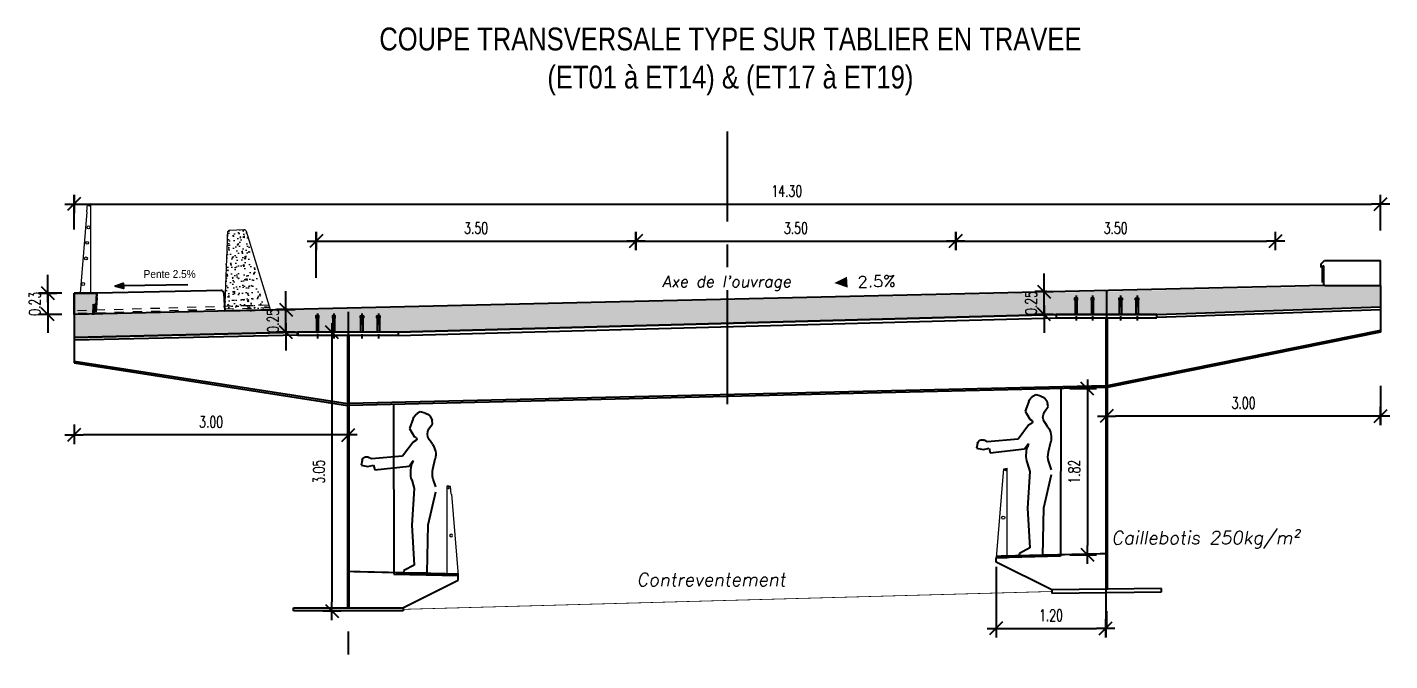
# Model space of a CAD drawing. Header units: metres. Extents: x -697843 to 22159, y -46191 to 9548.
# Drawn here: x -63554.02 to -63539.11, y -23150.27 to -23143.33 of the extents above; entities that cross this region are included whole.
import ezdxf
from ezdxf.enums import TextEntityAlignment as Align

# ---------------------------------------------------------------- set-up
doc = ezdxf.new("R2010")
doc.units = ezdxf.units.M
for name, pattern in [('CACHE', [9.525, 6.35, -3.175]), ('CENTER', [2, 1.25, -0.25, 0.25, -0.25]), ('DASHED2', [0.375, 0.25, -0.125])]:
    doc.linetypes.add(name, pattern=pattern)
doc.layers.get('Defpoints').update_dxf_attribs({"color": 9})
for name, color, linetype in [('AXE', 1, 'CENTER'), ('CIMBRA', 1, 'Continuous'), ('Coffrage', 3, 'Continuous'), ('OA_Coffrage2', 7, 'Continuous'), ('OA_Cotations', 7, 'Continuous'), ('POTEAU', 1, 'Continuous'), ('POUTRELLE', 5, 'Continuous'), ('S-TEXT', 6, 'Continuous'), ('sb-cote100', 1, 'Continuous'), ('Texte', 7, 'Continuous')]:
    doc.layers.add(name, color=color, linetype=linetype)
for name, color, linetype, lineweight in [('COT50', 8, 'Continuous', 15), ('S-EXE-ELECP', 3, 'Continuous', 30), ('S-EXE-HACH', 4, 'Continuous', 5), ('S-EXE-TEXT', 7, 'Continuous', 25), ('S-EXE-TEXTE', 7, 'Continuous', 9), ('S-EXE-TRAIT VU', 2, 'Continuous', 25), ('S-Trait vu', 2, 'Continuous', 18)]:
    doc.layers.add(name, color=color, linetype=linetype, lineweight=lineweight)
doc.layers.get('0').off()
doc.styles.add('Arial', font='arial.ttf')
doc.styles.add('COTE1-100', font='romans.shx', dxfattribs={"width": 0.7, "height": 0.25})
doc.styles.add('D35-50', font='arial.ttf', dxfattribs={"width": 0.8, "height": 0.175})
doc.styles.add('text-s-1-50', font='romans.shx', dxfattribs={"width": 0.7, "height": 0.125})
doc.dimstyles.new('COT-OBLIQUES-1_100', dxfattribs={"dimtxt": 0.25, "dimasz": 0.1, "dimexe": 0.1, "dimexo": 0.1, "dimgap": 0.125, "dimtad": 1, "dimzin": 0, "dimdsep": 46, "dimtxsty": 'COTE1-100', "dimblk1": 'MARQUE', "dimblk2": 'MARQUE', "dimsah": 1, "dimcen": 5, "dimdle": 2, "dimclrd": 9, "dimclre": 9, "dimaunit": 2, "dimadec": 0, "dimazin": 0, "dimtfac": 1, "dimtix": 1, "dimtmove": 0, "dimatfit": 3, "dimldrblk": 'MARQUE', "dimfxl": 1, "dimtolj": 1, "dimtzin": 0, "dimarcsym": 0})

# ---------------------------------------------------------------- blocks, each defined once
blk = doc.blocks.new('MARQUE')
for p, q in [((1, 0), (-1, 0)), ((-0.71, -0.71), (0.71, 0.71)), ((0, -1), (0, 1))]:
    blk.add_line(p, q)
blk = doc.blocks.new('*D121')
at = {"layer": 'Defpoints', "color": 0, "transparency": 16777216}
for p in [(-63539.205, -23145.266), (-63553.505, -23145.645), (-63539.205, -23145.656)]:
    blk.add_point(p, dxfattribs=at)
at = {"layer": 'OA_Cotations', "color": 9, "lineweight": -2, "transparency": 16777216}
for p, q in [((-63553.505, -23145.545), (-63553.505, -23145.166)), ((-63553.405, -23145.266), (-63539.305, -23145.266)), ((-63539.205, -23145.556), (-63539.205, -23145.166))]:
    blk.add_line(p, q, dxfattribs=at)
at = {"layer": 'OA_Cotations', "color": 9, "lineweight": -2, "transparency": 16777216, "xscale": 0.1, "yscale": 0.1, "zscale": 0.1, "rotation": 180}
blk.add_blockref('MARQUE', (-63553.505, -23145.266), dxfattribs=at)
at = {"layer": 'OA_Cotations', "color": 9, "lineweight": -2, "transparency": 16777216, "xscale": 0.1, "yscale": 0.1, "zscale": 0.1}
blk.add_blockref('MARQUE', (-63539.205, -23145.266), dxfattribs=at)
at = {"layer": 'OA_Cotations', "color": 9, "transparency": 16777216, "insert": (-63545.705, -23145.124), "char_height": 0.125, "attachment_point": 5, "style": 'text-s-1-50'}
blk.add_mtext('\\A1;14.30', dxfattribs=at)
blk = doc.blocks.new('*D143')
at = {"layer": 'Defpoints', "color": 0, "transparency": 16777216}
for p in [(-63542.889, -23146.225), (-63542.761, -23146.225), (-63542.755, -23146.475)]:
    blk.add_point(p, dxfattribs=at)
at = {"layer": 'OA_Cotations', "color": 9, "lineweight": -2, "transparency": 16777216}
for p, q in [((-63542.889, -23146.125), (-63542.889, -23146.025)), ((-63542.861, -23146.225), (-63542.989, -23146.225)), ((-63542.889, -23146.475), (-63542.889, -23146.225)), ((-63542.855, -23146.475), (-63542.989, -23146.475)), ((-63542.889, -23146.575), (-63542.889, -23146.675))]:
    blk.add_line(p, q, dxfattribs=at)
at = {"layer": 'OA_Cotations', "color": 9, "lineweight": -2, "transparency": 16777216, "xscale": 0.1, "yscale": 0.1, "zscale": 0.1}
for p, rotation in [((-63542.889, -23146.225), 270), ((-63542.889, -23146.475), 90)]:
    blk.add_blockref('MARQUE', p, dxfattribs=dict(at, rotation=rotation))
at = {"layer": 'OA_Cotations', "color": 9, "transparency": 16777216, "insert": (-63543.031, -23146.35), "char_height": 0.125, "attachment_point": 5, "rotation": 90, "style": 'text-s-1-50'}
blk.add_mtext('\\A1;0.25', dxfattribs=at)
blk = doc.blocks.new('*D122')
at = {"layer": 'Defpoints', "color": 0, "transparency": 16777216}
for p in [(-63551.186, -23146.421), (-63551.058, -23146.421), (-63551.051, -23146.67)]:
    blk.add_point(p, dxfattribs=at)
at = {"layer": 'OA_Cotations', "color": 9, "lineweight": -2, "transparency": 16777216}
for p, q in [((-63551.186, -23146.321), (-63551.186, -23146.221)), ((-63551.158, -23146.421), (-63551.286, -23146.421)), ((-63551.186, -23146.67), (-63551.186, -23146.421)), ((-63551.151, -23146.67), (-63551.286, -23146.67)), ((-63551.186, -23146.77), (-63551.186, -23146.87))]:
    blk.add_line(p, q, dxfattribs=at)
at = {"layer": 'OA_Cotations', "color": 9, "lineweight": -2, "transparency": 16777216, "xscale": 0.1, "yscale": 0.1, "zscale": 0.1}
for p, rotation in [((-63551.186, -23146.421), 270), ((-63551.186, -23146.67), 90)]:
    blk.add_blockref('MARQUE', p, dxfattribs=dict(at, rotation=rotation))
at = {"layer": 'OA_Cotations', "color": 9, "transparency": 16777216, "insert": (-63551.329, -23146.545), "char_height": 0.125, "attachment_point": 5, "rotation": 90, "style": 'text-s-1-50'}
blk.add_mtext('\\A1;0.25', dxfattribs=at)
blk = doc.blocks.new('A$C12BB4E14')
at = {"layer": 'S-EXE-HACH', "color": 8, "transparency": 33554687}
blk.add_line((0, 0.971), (0, 0.981), dxfattribs=at)
for centre, radius in [((-0.017, 0.96), 0.008), ((-0.027, 0.72), 0.016), ((-0.042, 0.55), 0.016), ((-0.056, 0.38), 0.016), ((-0.086, 0.1), 0.016)]:
    blk.add_circle(centre, radius, dxfattribs=at)
at = {"layer": 'S-Trait vu', "color": 8, "ltscale": 100}
for p, q in [((-0.044, 0.89), (-0.037, 0.973)), ((-0.037, 0.973), (0, 0.981)), ((0, 0), (0, 0.981)), ((-0.047, 0.89), (-0.12, 0)), ((-0.047, 0.89), (-0.044, 0.89)), ((-0.12, 0), (0, 0))]:
    blk.add_line(p, q, dxfattribs=at)
blk = doc.blocks.new('*D144')
at = {"layer": 'Defpoints', "color": 0, "transparency": 16777216}
for p in [(-63553.539, -23146.241), (-63553.793, -23146.475), (-63553.539, -23146.475)]:
    blk.add_point(p, dxfattribs=at)
at = {"layer": 'OA_Cotations', "color": 9, "lineweight": -2, "transparency": 16777216}
for p, q in [((-63553.793, -23146.141), (-63553.793, -23146.041)), ((-63553.639, -23146.241), (-63553.893, -23146.241)), ((-63553.793, -23146.241), (-63553.793, -23146.475)), ((-63553.639, -23146.475), (-63553.893, -23146.475)), ((-63553.793, -23146.575), (-63553.793, -23146.675))]:
    blk.add_line(p, q, dxfattribs=at)
at = {"layer": 'OA_Cotations', "color": 9, "lineweight": -2, "transparency": 16777216, "xscale": 0.1, "yscale": 0.1, "zscale": 0.1}
for p, rotation in [((-63553.793, -23146.241), 270), ((-63553.793, -23146.475), 90)]:
    blk.add_blockref('MARQUE', p, dxfattribs=dict(at, rotation=rotation))
at = {"layer": 'OA_Cotations', "color": 9, "transparency": 16777216, "insert": (-63553.936, -23146.358), "char_height": 0.125, "attachment_point": 5, "rotation": 90, "style": 'text-s-1-50'}
blk.add_mtext('\\A1;0.23', dxfattribs=at)
blk = doc.blocks.new('*D145')
at = {"layer": 'Defpoints', "color": 0, "transparency": 16777216}
for p in [(-63553.505, -23147.579), (-63553.505, -23147.793), (-63550.505, -23147.749)]:
    blk.add_point(p, dxfattribs=at)
at = {"layer": 'OA_Cotations', "color": 9, "lineweight": -2, "transparency": 16777216}
for p, q in [((-63553.505, -23147.679), (-63553.505, -23147.893)), ((-63550.605, -23147.793), (-63553.405, -23147.793)), ((-63550.505, -23147.849), (-63550.505, -23147.893))]:
    blk.add_line(p, q, dxfattribs=at)
at = {"layer": 'OA_Cotations', "color": 9, "lineweight": -2, "transparency": 16777216, "xscale": 0.1, "yscale": 0.1, "zscale": 0.1, "rotation": 180}
blk.add_blockref('MARQUE', (-63553.505, -23147.793), dxfattribs=at)
at = {"layer": 'OA_Cotations', "color": 9, "lineweight": -2, "transparency": 16777216, "xscale": 0.1, "yscale": 0.1, "zscale": 0.1}
blk.add_blockref('MARQUE', (-63550.505, -23147.793), dxfattribs=at)
at = {"layer": 'OA_Cotations', "color": 9, "transparency": 16777216, "insert": (-63552.005, -23147.651), "char_height": 0.125, "attachment_point": 5, "style": 'text-s-1-50'}
blk.add_mtext('\\A1;3.00', dxfattribs=at)
blk = doc.blocks.new('*D146')
at = {"layer": 'Defpoints', "color": 0, "transparency": 16777216}
for p in [(-63539.205, -23147.155), (-63542.205, -23147.368), (-63542.205, -23147.587)]:
    blk.add_point(p, dxfattribs=at)
at = {"layer": 'OA_Cotations', "color": 9, "lineweight": -2, "transparency": 16777216}
for p, q in [((-63539.205, -23147.255), (-63539.205, -23147.687)), ((-63542.205, -23147.468), (-63542.205, -23147.687)), ((-63539.305, -23147.587), (-63542.105, -23147.587))]:
    blk.add_line(p, q, dxfattribs=at)
at = {"layer": 'OA_Cotations', "color": 9, "lineweight": -2, "transparency": 16777216, "xscale": 0.1, "yscale": 0.1, "zscale": 0.1, "rotation": 180}
blk.add_blockref('MARQUE', (-63542.205, -23147.587), dxfattribs=at)
at = {"layer": 'OA_Cotations', "color": 9, "lineweight": -2, "transparency": 16777216, "xscale": 0.1, "yscale": 0.1, "zscale": 0.1}
blk.add_blockref('MARQUE', (-63539.205, -23147.587), dxfattribs=at)
at = {"layer": 'OA_Cotations', "color": 9, "transparency": 16777216, "insert": (-63540.705, -23147.444), "char_height": 0.125, "attachment_point": 5, "style": 'text-s-1-50'}
blk.add_mtext('\\A1;3.00', dxfattribs=at)
blk = doc.blocks.new('CG_entret')
at = {"layer": 'S-Trait vu', "ltscale": 100}
for p, q in [((-44, 890), (-37, 973)), ((-37, 973), (0, 981)), ((0, 0), (0, 981)), ((-47, 890), (-120, 0)), ((-47, 890), (-44, 890)), ((-120, 0), (0, 0))]:
    blk.add_line(p, q, dxfattribs=at)
for centre, radius in [((-17, 960), 8), ((-43, 438), 16)]:
    blk.add_circle(centre, radius, dxfattribs=at)
blk = doc.blocks.new('*D123')
at = {"layer": 'Defpoints', "color": 0, "transparency": 16777216}
for p in [(-63542.705, -23147.287), (-63542.707, -23149.105), (-63542.415, -23149.105)]:
    blk.add_point(p, dxfattribs=at)
at = {"layer": 'OA_Cotations', "color": 9, "lineweight": -2, "transparency": 16777216}
for p, q in [((-63542.605, -23147.287), (-63542.315, -23147.287)), ((-63542.415, -23147.387), (-63542.415, -23149.005)), ((-63542.607, -23149.105), (-63542.315, -23149.105))]:
    blk.add_line(p, q, dxfattribs=at)
at = {"layer": 'OA_Cotations', "color": 9, "lineweight": -2, "transparency": 16777216, "xscale": 0.1, "yscale": 0.1, "zscale": 0.1}
for p, rotation in [((-63542.415, -23147.287), 90), ((-63542.415, -23149.105), 270)]:
    blk.add_blockref('MARQUE', p, dxfattribs=dict(at, rotation=rotation))
at = {"layer": 'OA_Cotations', "color": 9, "transparency": 16777216, "insert": (-63542.558, -23148.196), "char_height": 0.125, "attachment_point": 5, "rotation": 90, "style": 'text-s-1-50'}
blk.add_mtext('\\A1;1.82', dxfattribs=at)
blk = doc.blocks.new('personne')
at = {"layer": 'CIMBRA'}
for p, q in [((109, 1689), (71, 1581)), ((186, 1761), (153, 1742)), ((242, 1746), (186, 1761)), ((322, 1632), (316, 1666)), ((71, 1581), (122, 1493)), ((122, 1493), (140, 1483)), ((282, 1574), (322, 1632)), ((108, 1429), (-8, 1275)), ((140, 1448), (108, 1429)), ((320, 1408), (284, 1460)), ((-450, 1229), (-461, 1178)), ((-346, 1246), (-378, 1263)), ((-8, 1275), (-346, 1246)), ((64, 1168), (108, 1229)), ((108, 1229), (96, 1192)), ((325, 1135), (351, 1246)), ((-461, 1178), (-387, 1162)), ((-387, 1162), (-325, 1178)), ((-325, 1178), (-311, 1127)), ((-311, 1127), (64, 1168)), ((94, 1016), (122, 921)), ((122, 921), (95, 521)), ((357, 941), (329, 1026)), ((274, 525), (359, 887)), ((95, 521), (122, 84)), ((264, 0), (274, 525)), ((0, 0), (264, 0)), ((7, 24), (2, 3)), ((122, 84), (7, 24))]:
    blk.add_line(p, q, dxfattribs=at)
at = {"layer": 'CIMBRA', "extrusion": (0, 0, -1)}
for centre, major_axis, start_param, end_param in [((204, 1655), (-70.7, 70.7), -0.44132, 0.260699), ((217, 1649), (70.7, 70.7), -0.533882, 0.616753), ((365, 1518), (70.7, 70.7), -2.971712, -1.759776), ((130, 1465), (-14.1, 14.1), 1.302059, 3.382809), ((157, 1293), (-141, 141), 1.740677, 2.593147), ((-401, 1219), (35.4, 35.4), -2.149075, -0.306345), ((382, 1100), (-212, 212), -1.071253, -0.476384), ((519, 1088), (-141, 141), -1.099487, -0.548446)]:
    blk.add_ellipse(centre, major_axis=major_axis, ratio=1, start_param=start_param, end_param=end_param, dxfattribs=at)
blk = doc.blocks.new('*D124')
at = {"layer": 'Defpoints', "color": 0, "transparency": 16777216}
for p in [(-63543.413, -23149.137), (-63542.213, -23149.093), (-63542.213, -23149.912)]:
    blk.add_point(p, dxfattribs=at)
at = {"layer": 'OA_Cotations', "color": 9, "lineweight": -2, "transparency": 16777216}
for p, q in [((-63543.413, -23149.237), (-63543.413, -23150.012)), ((-63542.213, -23149.193), (-63542.213, -23150.012)), ((-63543.313, -23149.912), (-63542.313, -23149.912))]:
    blk.add_line(p, q, dxfattribs=at)
at = {"layer": 'OA_Cotations', "color": 9, "lineweight": -2, "transparency": 16777216, "xscale": 0.1, "yscale": 0.1, "zscale": 0.1, "rotation": 180}
blk.add_blockref('MARQUE', (-63543.413, -23149.912), dxfattribs=at)
at = {"layer": 'OA_Cotations', "color": 9, "lineweight": -2, "transparency": 16777216, "xscale": 0.1, "yscale": 0.1, "zscale": 0.1}
blk.add_blockref('MARQUE', (-63542.213, -23149.912), dxfattribs=at)
at = {"layer": 'OA_Cotations', "color": 9, "transparency": 16777216, "insert": (-63542.813, -23149.769), "char_height": 0.125, "attachment_point": 5, "style": 'text-s-1-50'}
blk.add_mtext('\\A1;1.20', dxfattribs=at)
blk = doc.blocks.new('*D152')
at = {"layer": 'Defpoints', "color": 0, "transparency": 16777216}
for p in [(-63550.505, -23146.67), (-63550.683, -23149.721), (-63550.505, -23149.721)]:
    blk.add_point(p, dxfattribs=at)
at = {"layer": 'OA_Cotations', "color": 9, "lineweight": -2, "transparency": 16777216}
for p, q in [((-63550.605, -23146.67), (-63550.783, -23146.67)), ((-63550.683, -23146.77), (-63550.683, -23149.621)), ((-63550.605, -23149.721), (-63550.783, -23149.721))]:
    blk.add_line(p, q, dxfattribs=at)
at = {"layer": 'OA_Cotations', "color": 9, "lineweight": -2, "transparency": 16777216, "xscale": 0.1, "yscale": 0.1, "zscale": 0.1}
for p, rotation in [((-63550.683, -23146.67), 90), ((-63550.683, -23149.721), 270)]:
    blk.add_blockref('MARQUE', p, dxfattribs=dict(at, rotation=rotation))
at = {"layer": 'OA_Cotations', "color": 9, "transparency": 16777216, "insert": (-63550.826, -23148.196), "char_height": 0.125, "attachment_point": 5, "rotation": 90, "style": 'text-s-1-50'}
blk.add_mtext('\\A1;3.05', dxfattribs=at)
blk = doc.blocks.new('*D208')
at = {"layer": 'Defpoints', "color": 0, "transparency": 16777216}
for p in [(-63547.355, -23145.577), (-63547.355, -23145.672), (-63550.855, -23146.175)]:
    blk.add_point(p, dxfattribs=at)
at = {"layer": 'OA_Cotations', "color": 9, "lineweight": -2, "transparency": 16777216}
for p, q in [((-63550.855, -23146.075), (-63550.855, -23145.572)), ((-63550.755, -23145.672), (-63547.455, -23145.672)), ((-63547.355, -23145.677), (-63547.355, -23145.772))]:
    blk.add_line(p, q, dxfattribs=at)
at = {"layer": 'OA_Cotations', "color": 9, "lineweight": -2, "transparency": 16777216, "xscale": 0.1, "yscale": 0.1, "zscale": 0.1, "rotation": 180}
blk.add_blockref('MARQUE', (-63550.855, -23145.672), dxfattribs=at)
at = {"layer": 'OA_Cotations', "color": 9, "lineweight": -2, "transparency": 16777216, "xscale": 0.1, "yscale": 0.1, "zscale": 0.1}
blk.add_blockref('MARQUE', (-63547.355, -23145.672), dxfattribs=at)
at = {"layer": 'OA_Cotations', "color": 9, "transparency": 16777216, "insert": (-63549.105, -23145.529), "char_height": 0.125, "attachment_point": 5, "style": 'text-s-1-50'}
blk.add_mtext('\\A1;3.50', dxfattribs=at)
blk = doc.blocks.new('*D209')
at = {"layer": 'Defpoints', "color": 0, "transparency": 16777216}
for p in [(-63547.355, -23145.545), (-63543.855, -23145.545), (-63543.855, -23145.672)]:
    blk.add_point(p, dxfattribs=at)
at = {"layer": 'OA_Cotations', "color": 9, "lineweight": -2, "transparency": 16777216}
for p, q in [((-63547.355, -23145.645), (-63547.355, -23145.772)), ((-63547.255, -23145.672), (-63543.955, -23145.672)), ((-63543.855, -23145.645), (-63543.855, -23145.772))]:
    blk.add_line(p, q, dxfattribs=at)
at = {"layer": 'OA_Cotations', "color": 9, "lineweight": -2, "transparency": 16777216, "xscale": 0.1, "yscale": 0.1, "zscale": 0.1, "rotation": 180}
blk.add_blockref('MARQUE', (-63547.355, -23145.672), dxfattribs=at)
at = {"layer": 'OA_Cotations', "color": 9, "lineweight": -2, "transparency": 16777216, "xscale": 0.1, "yscale": 0.1, "zscale": 0.1}
blk.add_blockref('MARQUE', (-63543.855, -23145.672), dxfattribs=at)
at = {"layer": 'OA_Cotations', "color": 9, "transparency": 16777216, "insert": (-63545.605, -23145.529), "char_height": 0.125, "attachment_point": 5, "style": 'text-s-1-50'}
blk.add_mtext('\\A1;3.50', dxfattribs=at)
blk = doc.blocks.new('*D210')
at = {"layer": 'Defpoints', "color": 0, "transparency": 16777216}
for p in [(-63540.355, -23145.672), (-63543.855, -23145.768), (-63540.355, -23145.768)]:
    blk.add_point(p, dxfattribs=at)
at = {"layer": 'OA_Cotations', "color": 9, "lineweight": -2, "transparency": 16777216}
for p, q in [((-63543.855, -23145.668), (-63543.855, -23145.572)), ((-63540.355, -23145.668), (-63540.355, -23145.572)), ((-63543.755, -23145.672), (-63540.455, -23145.672))]:
    blk.add_line(p, q, dxfattribs=at)
at = {"layer": 'OA_Cotations', "color": 9, "lineweight": -2, "transparency": 16777216, "xscale": 0.1, "yscale": 0.1, "zscale": 0.1, "rotation": 180}
blk.add_blockref('MARQUE', (-63543.855, -23145.672), dxfattribs=at)
at = {"layer": 'OA_Cotations', "color": 9, "lineweight": -2, "transparency": 16777216, "xscale": 0.1, "yscale": 0.1, "zscale": 0.1}
blk.add_blockref('MARQUE', (-63540.355, -23145.672), dxfattribs=at)
at = {"layer": 'OA_Cotations', "color": 9, "transparency": 16777216, "insert": (-63542.105, -23145.529), "char_height": 0.125, "attachment_point": 5, "style": 'text-s-1-50'}
blk.add_mtext('\\A1;3.50', dxfattribs=at)

msp = doc.modelspace()

# ---------------------------------------------------------------- hatches: boundary and pattern name
at = {"layer": 'COT50'}
h = msp.add_hatch(dxfattribs=at)
h.set_pattern_fill('AR-CONC', color=256, scale=0.001)
h.set_pattern_definition([(50, (-63546.95504, -23151.01991), (0.1821847, -0.015939), [0.01905, -0.20955]), (355, (-63546.95504, -23151.01991), (-0.0352434, 0.191057), [0.01524, -0.1676406]), (100.4514, (-63546.93985, -23151.02124), (0.1469412, 0.1751178), [0.01619, -0.1780902]), (46.1842, (-63546.95504, -23150.9691), (0.271079, -0.0420423), [0.028575, -0.314325]), (96.6356, (-63546.93245, -23150.97261), (0.237404, 0.247426), [0.024285, -0.267136]), (351.184, (-63546.95504, -23150.9691), (0.237404, 0.247426), [0.02286, -0.25146]), (21, (-63546.92964, -23150.98181), (0.1516144, -0.1022652), [0.01905, -0.20955]), (326, (-63546.92964, -23150.98181), (0.061802, 0.184188), [0.01524, -0.16764]), (71.4514, (-63546.917, -23150.99033), (0.2134164, 0.0819228), [0.01619, -0.17809]), (37.5, (-63546.955035, -23151.01991), (0.0030886, 0.08455504), [0, -0.165608, 0, -0.17018, 0, -0.168275]), (7.5, (-63546.95504, -23151.01991), (0.0668197, 0.1001806), [0, -0.097028, 0, -0.161798, 0, -0.064135]), (327.5, (-63547.01168, -23151.01991), (0.1355906, -0.00572874), [0, -0.0635, 0, -0.19812, 0, -0.26289]), (317.5, (-63547.03708, -23151.01991), (0.1481292, 0.0254265), [0, -0.08255, 0, -0.131572, 0, -0.18669])])
h.paths.add_polyline_path([(-63553.50504, -23146.47489), (-63553.50504, -23146.72662), (-63551.05857, -23146.67054), (-63549.95857, -23146.67054), (-63542.7559, -23146.47498), (-63541.6559, -23146.47498), (-63539.20504, -23146.39028), (-63539.20504, -23146.15613)])
at = {"layer": 'S-EXE-HACH', "transparency": 33554687}
h = msp.add_hatch(dxfattribs=at)
h.set_pattern_fill('AR-CONC', color=256, scale=0.0008, angle=-2.816553)
h.set_pattern_definition([(47.183447, (-64094.43541, -23033.47588), (0.144945094, -0.019897664), [0.01524, -0.16764]), (352.183447, (-64094.43541, -23033.47588), (-0.020650107, 0.15404628), [0.012192, -0.134112467]), (97.634892, (-64094.42333, -23033.47754), (0.124294985, 0.13414861), [0.012952007, -0.142472196]), (43.367647, (-64094.43341, -23033.43529), (0.214948547, -0.044249527), [0.02286, -0.25146]), (93.819005, (-64094.4155, -23033.43898), (0.19942036, 0.18836927), [0.01942802, -0.21370849]), (348.3676, (-64094.43341, -23033.4353), (0.19942036, 0.18836927), [0.01828797, -0.201167786]), (18.183447, (-64094.41362, -23033.44644), (0.11712488, -0.08767339), [0.01524, -0.16764]), (323.183447, (-64094.41362, -23033.44644), (0.056622446, 0.144742893), [0.012192, -0.134112]), (68.634892, (-64094.40385, -23033.45374), (0.173747325, 0.057069504), [0.012952007, -0.14247195]), (34.683447, (-64094.43541, -23033.47588), (0.005791812, 0.067440901), [0, -0.1324864, 0, -0.136144, 0, -0.13462]), (4.683447, (-64094.43541, -23033.47588), (0.057329319, 0.077420919), [0, -0.0776224, 0, -0.1294384, 0, -0.051308]), (324.683447, (-64094.48067, -23033.473653), (0.108116239, -0.009907614), [0, -0.0508, 0, -0.158496, 0, -0.210312]), (314.683447, (-64094.50096, -23033.47265), (0.119359723, 0.014493565), [0, -0.06604, 0, -0.1052576, 0, -0.149352])])
edge = h.paths.add_edge_path()
edge.add_arc((-63551.64636, -23145.56856), 0.025, 372.866249, 452.816553)
edge.add_line((-63551.64759, -23145.54359), (-63551.80352, -23145.55126))
edge.add_arc((-63551.80229, -23145.57623), 0.025, 452.816553, 537.843159)
edge.add_line((-63551.82728, -23145.57529), (-63551.85895, -23146.41623))
edge.add_line((-63551.85895, -23146.41623), (-63551.85995, -23146.44286))
edge.add_line((-63551.85995, -23146.44286), (-63551.42339, -23146.43247))
edge.add_line((-63551.42339, -23146.43247), (-63551.43025, -23146.40244))
edge.add_line((-63551.43025, -23146.40244), (-63551.43588, -23146.37781))
edge.add_line((-63551.43588, -23146.37781), (-63551.62199, -23145.56299))
at = {"layer": 'S-EXE-HACH', "ltscale": 0.01, "true_color": 0xc4c4c4, "transparency": 33554508}
h = msp.add_hatch(color=9, dxfattribs=at)
h.dxf.hatch_style = 1
h.paths.add_polyline_path([(-63553.29102, -23146.36202), (-63553.26205, -23146.38332), (-63553.25493, -23146.24106), (-63553.50497, -23146.24106), (-63553.50501, -23146.47489), (-63553.29693, -23146.48009)])
at = {"layer": 'S-EXE-TRAIT VU', "transparency": 33554687}
h = msp.add_hatch(color=256, dxfattribs=at)
h.dxf.hatch_style = 1
h.paths.add_polyline_path([(-63553.05865, -23146.16376), (-63552.96545, -23146.18913), (-63552.96683, -23146.13376)])

# ---------------------------------------------------------------- linework, layer by layer
at = {"layer": 'AXE', "color": 9}
for p, q in [((-63546.35504, -23147.45785), (-63546.35504, -23144.47186)), ((-63542.2049, -23146.22133), (-63542.2049, -23149.91483)), ((-63550.50504, -23146.44568), (-63550.50504, -23150.26582))]:
    msp.add_line(p, q, dxfattribs=at)
at = {"layer": 'Coffrage', "color": 4}
for p, q in [((-63539.85504, -23145.91951), (-63539.81948, -23145.88396)), ((-63539.81948, -23145.88396), (-63539.20504, -23145.88396)), ((-63539.20504, -23146.15613), (-63539.20504, -23145.88396)), ((-63539.85638, -23145.96174), (-63539.85504, -23145.91951)), ((-63539.82638, -23145.94174), (-63539.85638, -23145.96174)), ((-63539.82504, -23146.15635), (-63539.82638, -23145.94174)), ((-63539.20504, -23146.15613), (-63539.20504, -23146.39028)), ((-63551.88608, -23146.21332), (-63553.25493, -23146.24106)), ((-63551.86592, -23146.24025), (-63551.85595, -23146.44286)), ((-63553.50504, -23146.47489), (-63553.50504, -23146.72662)), ((-63542.7549, -23146.47498), (-63549.95857, -23146.67044)), ((-63541.6549, -23146.47498), (-63542.7549, -23146.47498)), ((-63541.6549, -23146.47498), (-63539.20504, -23146.39028)), ((-63551.05336, -23146.67042), (-63553.50504, -23146.72663)), ((-63553.50504, -23146.72663), (-63551.05857, -23146.67044))]:
    msp.add_line(p, q, dxfattribs=at)
at = {"layer": 'Coffrage', "color": 0}
msp.add_line((-63539.82504, -23146.15635), (-63553.50504, -23146.47489), dxfattribs=at)
at = {"layer": 'Coffrage'}
for p, q in [((-63539.81646, -23146.15613), (-63539.82504, -23146.15613)), ((-63539.81646, -23146.15613), (-63539.20504, -23146.15613)), ((-63551.05857, -23146.67054), (-63553.50504, -23146.72662))]:
    msp.add_line(p, q, dxfattribs=at)
at = {"layer": 'Coffrage', "linetype": 'DASHED2', "const_width": 0.008}
msp.add_lwpolyline([(-63542.8049, -23149.50766), (-63549.90857, -23149.70313)], dxfattribs=at)
at = {"layer": 'Coffrage', "color": 4}
msp.add_arc((-63551.89588, -23146.24172), 0.03, 2.816553, 94.180321, dxfattribs=at)
at = {"layer": 'OA_Coffrage2'}
for points in [[(-63542.54965, -23146.31498), (-63542.54965, -23146.47498), (-63542.52765, -23146.47498), (-63542.52765, -23146.31498), (-63542.52265, -23146.31498), (-63542.52265, -23146.29498), (-63542.55465, -23146.29498), (-63542.55465, -23146.31498), (-63542.52765, -23146.31498)], [(-63542.36965, -23146.31498), (-63542.36965, -23146.47498), (-63542.34765, -23146.47498), (-63542.34765, -23146.31498), (-63542.34265, -23146.31498), (-63542.34265, -23146.29498), (-63542.37465, -23146.29498), (-63542.37465, -23146.31498), (-63542.34765, -23146.31498)], [(-63542.04015, -23146.31498), (-63542.04015, -23146.47498), (-63542.06215, -23146.47498), (-63542.06215, -23146.31498), (-63542.06715, -23146.31498), (-63542.06715, -23146.29498), (-63542.03515, -23146.29498), (-63542.03515, -23146.31498), (-63542.06215, -23146.31498)], [(-63541.86015, -23146.31498), (-63541.86015, -23146.47498), (-63541.88215, -23146.47498), (-63541.88215, -23146.31498), (-63541.88715, -23146.31498), (-63541.88715, -23146.29498), (-63541.85515, -23146.29498), (-63541.85515, -23146.31498), (-63541.88215, -23146.31498)], [(-63550.85332, -23146.51044), (-63550.85332, -23146.67044), (-63550.83132, -23146.67044), (-63550.83132, -23146.51044), (-63550.82632, -23146.51044), (-63550.82632, -23146.49044), (-63550.85832, -23146.49044), (-63550.85832, -23146.51044), (-63550.83132, -23146.51044)], [(-63550.67332, -23146.51044), (-63550.67332, -23146.67044), (-63550.65132, -23146.67044), (-63550.65132, -23146.51044), (-63550.64632, -23146.51044), (-63550.64632, -23146.49044), (-63550.67832, -23146.49044), (-63550.67832, -23146.51044), (-63550.65132, -23146.51044)], [(-63550.34382, -23146.51044), (-63550.34382, -23146.67044), (-63550.36582, -23146.67044), (-63550.36582, -23146.51044), (-63550.37082, -23146.51044), (-63550.37082, -23146.49044), (-63550.33882, -23146.49044), (-63550.33882, -23146.51044), (-63550.36582, -23146.51044)], [(-63550.16382, -23146.51044), (-63550.16382, -23146.67044), (-63550.18582, -23146.67044), (-63550.18582, -23146.51044), (-63550.19082, -23146.51044), (-63550.19082, -23146.49044), (-63550.15882, -23146.49044), (-63550.15882, -23146.51044), (-63550.18582, -23146.51044)]]:
    msp.add_lwpolyline(points, dxfattribs=at)
at = {"layer": 'OA_Cotations'}
for p, q in [((-63542.76197, -23146.47498), (-63542.76205, -23146.47498)), ((-63542.76197, -23146.50998), (-63542.76205, -23146.50998))]:
    msp.add_line(p, q, dxfattribs=at)
at = {"layer": 'POTEAU', "color": 1, "linetype": 'CENTER', "ltscale": 0.1}
for p, q in [((-63542.53865, -23146.2686), (-63542.53865, -23146.54088)), ((-63542.35865, -23146.2686), (-63542.35865, -23146.54088)), ((-63542.05115, -23146.2686), (-63542.05115, -23146.54088)), ((-63541.87115, -23146.2686), (-63541.87115, -23146.54088)), ((-63550.84232, -23146.46406), (-63550.84232, -23146.73635)), ((-63550.66232, -23146.46406), (-63550.66232, -23146.73635)), ((-63550.35482, -23146.46406), (-63550.35482, -23146.73635)), ((-63550.17482, -23146.46406), (-63550.17482, -23146.73635))]:
    msp.add_line(p, q, dxfattribs=at)
at = {"layer": 'POUTRELLE', "color": 4}
for p, q in [((-63549.95857, -23146.67044), (-63542.7549, -23146.47498)), ((-63541.6549, -23146.47498), (-63539.20504, -23146.39028)), ((-63541.65386, -23146.50496), (-63539.204, -23146.42026)), ((-63539.20504, -23146.39028), (-63539.20504, -23146.67011)), ((-63549.95857, -23146.70544), (-63542.7549, -23146.50998)), ((-63551.05336, -23146.67042), (-63553.50504, -23146.72663)), ((-63551.05336, -23146.67042), (-63553.50504, -23146.72663)), ((-63553.50504, -23146.72663), (-63553.50504, -23147.00447)), ((-63551.05267, -23146.70042), (-63553.50435, -23146.75662)), ((-63539.20504, -23146.65044), (-63542.19685, -23147.25498)), ((-63539.20504, -23146.67044), (-63542.19685, -23147.27498)), ((-63553.50504, -23146.98465), (-63550.51292, -23147.45044)), ((-63553.50504, -23147.00447), (-63550.51292, -23147.47044)), ((-63542.21263, -23147.25451), (-63550.49717, -23147.44995)), ((-63542.21263, -23147.27498), (-63550.49715, -23147.47044)), ((-63542.70457, -23147.26333), (-63542.70695, -23149.12074)), ((-63550.00784, -23147.45876), (-63550.00545, -23149.31623)), ((-63542.70695, -23149.12074), (-63543.41269, -23149.13737)), ((-63543.41151, -23149.18735), (-63543.41269, -23149.13737)), ((-63550.00545, -23149.31623), (-63549.30178, -23149.33283)), ((-63542.8049, -23149.49016), (-63543.41151, -23149.18735)), ((-63549.90857, -23149.68563), (-63549.30296, -23149.38282)), ((-63549.30296, -23149.38282), (-63549.30178, -23149.33283)), ((-63549.97492, -23149.68563), (-63549.95492, -23149.68563))]:
    msp.add_line(p, q, dxfattribs=at)
at = {"layer": 'POUTRELLE', "color": 4, "ltscale": 0.25}
for p, q in [((-63542.7549, -23146.47498), (-63542.7549, -23146.50998)), ((-63542.7549, -23146.47498), (-63541.6549, -23146.47498)), ((-63541.6549, -23146.50998), (-63541.6549, -23146.47498)), ((-63542.7549, -23146.50998), (-63541.6549, -23146.50998)), ((-63549.95857, -23146.67044), (-63551.05857, -23146.67044)), ((-63551.05857, -23146.70544), (-63551.05857, -23146.67044)), ((-63549.95857, -23146.70544), (-63551.05857, -23146.70544)), ((-63551.05135, -23146.70537), (-63551.05336, -23146.67042)), ((-63549.95857, -23146.67044), (-63549.95857, -23146.70544)), ((-63541.6049, -23149.47583), (-63542.8049, -23149.49016)), ((-63542.8049, -23149.49016), (-63542.8049, -23149.52516)), ((-63542.8049, -23149.52516), (-63541.6049, -23149.51083)), ((-63541.6049, -23149.51083), (-63541.6049, -23149.47583)), ((-63551.10504, -23149.68563), (-63549.90504, -23149.68563)), ((-63551.10504, -23149.72063), (-63551.10504, -23149.68563)), ((-63549.90504, -23149.72063), (-63551.10504, -23149.72063)), ((-63549.90504, -23149.68563), (-63549.90504, -23149.72063))]:
    msp.add_line(p, q, dxfattribs=at)
at = {"layer": 'POUTRELLE', "color": 2, "linetype": 'DASHED2', "const_width": 0.02}
for points in [[(-63543.41307, -23149.12119), (-63542.20855, -23149.0928)], [(-63549.3014, -23149.31666), (-63550.50491, -23149.28826)]]:
    msp.add_lwpolyline(points, dxfattribs=at)
at = {"layer": 'S-EXE-ELECP', "ltscale": 100}
msp.add_line((-63553.50493, -23146.24106), (-63553.50504, -23146.47489), dxfattribs=at)
at = {"layer": 'S-EXE-ELECP'}
for p, q in [((-63553.50493, -23146.24106), (-63553.25493, -23146.24106)), ((-63553.25493, -23146.24106), (-63553.26206, -23146.38353)), ((-63553.29693, -23146.48009), (-63553.29102, -23146.36202)), ((-63553.29102, -23146.36202), (-63553.26206, -23146.3835))]:
    msp.add_line(p, q, dxfattribs=at)
at = {"layer": 'S-EXE-TEXT', "color": 6, "linetype": 'CACHE', "ltscale": 0.02, "transparency": 33554597, "const_width": 0.025, "flags": 128}
for points in [[(-63539.84138, -23145.96136), (-63539.84062, -23146.12649)], [(-63553.27727, -23146.38737), (-63553.28387, -23146.47691)]]:
    msp.add_lwpolyline(points, dxfattribs=at)
at = {"layer": 'S-EXE-TRAIT VU', "transparency": 33554687}
for p, q in [((-63552.25865, -23146.15126), (-63552.96614, -23146.16144)), ((-63553.25743, -23146.29099), (-63553.26542, -23146.45073)), ((-63551.3619, -23146.40244), (-63551.42204, -23146.39664))]:
    msp.add_line(p, q, dxfattribs=at)
msp.add_lwpolyline([(-63553.05865, -23146.16376), (-63552.96683, -23146.13376), (-63552.96545, -23146.18913), (-63553.05865, -23146.16376)], close=True, dxfattribs=at)
at = {"layer": 'S-Trait vu', "color": 1, "linetype": 'CACHE', "ltscale": 0.01}
for p, q in [((-63551.36868, -23146.37274), (-63553.50627, -23146.43546)), ((-63551.3619, -23146.40244), (-63553.50503, -23146.46686))]:
    msp.add_line(p, q, dxfattribs=at)
at = {"layer": 'S-Trait vu', "ltscale": 100}
msp.add_lwpolyline([(-63551.35504, -23146.43247), (-63551.85595, -23146.44286), (-63551.82328, -23145.57529, -0.38901239), (-63551.79952, -23145.55126), (-63551.64759, -23145.54359, -0.36372468), (-63551.62199, -23145.56299)], format="xyb", close=True, dxfattribs=at)
at = {"layer": 'sb-cote100', "color": 7}
for p, q in [((-63542.21263, -23146.50998), (-63542.21263, -23149.49016)), ((-63542.19685, -23146.50998), (-63542.19685, -23149.49016)), ((-63550.51292, -23146.70544), (-63550.51292, -23149.68563)), ((-63550.49715, -23146.70544), (-63550.49715, -23149.68563))]:
    msp.add_line(p, q, dxfattribs=at)
at = {"layer": 'Texte', "color": 0}
msp.add_solid([(-63545.04542, -23146.06087), (-63545.03783, -23146.18119), (-63545.18553, -23146.13022)], dxfattribs=at)

# ---------------------------------------------------------------- block references
at = {"ltscale": 100}
msp.add_blockref('A$C12BB4E14', (-63553.31997, -23146.24106), dxfattribs=at)
at = {"layer": 'POUTRELLE', "color": 2, "yscale": 0.001, "zscale": 0.001}
for name, p, xscale in [('personne', (-63543.16574, -23149.11538), 0.001), ('personne', (-63549.90316, -23149.30246), 0.001), ('CG_entret', (-63543.29169, -23149.13737), 0.001), ('CG_entret', (-63549.42178, -23149.33283), -0.001)]:
    msp.add_blockref(name, p, dxfattribs=dict(at, xscale=xscale))

# ---------------------------------------------------------------- texts
at = {"layer": 'OA_Cotations', "style": 'text-s-1-50', "oblique": 359.954527, "width": 1.051454}
msp.add_text('2.5%%%', height=0.125, rotation=1.911117, dxfattribs=at).set_placement((-63544.72161, -23146.11184), align=Align.MIDDLE_CENTER)
at = {"layer": 'OA_Cotations', "style": 'text-s-1-50', "oblique": 10}
for s, height, p in [("Axe de l'ouvrage", 0.125, (-63547.06838, -23146.1769)), ('Caillebotis 250kg/m²', 0.1440684, (-63542.15094, -23148.99139)), ('Contreventement', 0.1440684, (-63547.34814, -23149.44966))]:
    msp.add_text(s, height=height, rotation=0.059863, dxfattribs=at).set_placement(p)
at = {"layer": 'S-EXE-TEXTE', "style": 'Arial', "width": 0.9}
msp.add_text('Pente 2.5%%%', height=0.0875, rotation=0.000563, dxfattribs=at).set_placement((-63552.74352, -23146.10216), align=Align.BOTTOM_LEFT)
at = {"layer": 'S-TEXT', "insert": (-63542.06615, -23143.33433), "char_height": 0.25, "width": 8.5111338, "attachment_point": 3, "style": 'D35-50'}
msp.add_mtext('\\pxqc;COUPE TRANSVERSALE TYPE SUR TABLIER EN TRAVEE\\P(ET01 à ET14) & (ET17 à ET19)', dxfattribs=at)

# ---------------------------------------------------------------- dimensions: what is measured, and where the dimension line sits
at = {"layer": 'OA_Cotations', "color": 9}
for base, p1, p2, picture, middle in [((-63539.20504, -23145.26628), (-63553.50493, -23145.64534), (-63539.20504, -23145.65607), '*D121', (-63545.70508, -23145.26628)), ((-63547.35504, -23145.67157), (-63550.85504, -23146.17479), (-63547.35504, -23145.57674), '*D208', (-63549.10504, -23145.67157))]:
    dim = msp.add_linear_dim(base=base, p1=p1, p2=p2, angle=180, dimstyle='COT-OBLIQUES-1_100', override={"dimgap": 0.08, "dimtxsty": 'text-s-1-50', "dimclrd": 9, "dimclre": 9, "dimclrt": 9}, dxfattribs=at)
    dim.commit()
    dim.dimension.update_dxf_attribs({"geometry": picture, "text_midpoint": middle, "dimtype": 160})
for base, p1, p2, angle, picture, middle in [((-63543.85504, -23145.67157), (-63547.35504, -23145.54533), (-63543.85504, -23145.54533), 180, '*D209', (-63545.60504, -23145.52907)), ((-63540.35504, -23145.67157), (-63543.85504, -23145.76792), (-63540.35504, -23145.76792), 180, '*D210', (-63542.10504, -23145.52907)), ((-63553.79314, -23146.47489), (-63553.53907, -23146.24106), (-63553.53917, -23146.47489), 90, '*D144', (-63553.93564, -23146.35797)), ((-63542.88891, -23146.22471), (-63542.7549, -23146.47498), (-63542.76072, -23146.22471), 90, '*D143', (-63543.03141, -23146.34984)), ((-63551.18612, -23146.42053), (-63551.05142, -23146.67044), (-63551.05793, -23146.42053), 90, '*D122', (-63551.32862, -23146.54548)), ((-63550.68317, -23149.72063), (-63550.50504, -23146.67044), (-63550.50504, -23149.72063), 90, '*D152', (-63550.82567, -23148.19553)), ((-63542.41523, -23149.10455), (-63542.70459, -23147.28658), (-63542.70693, -23149.10455), 90, '*D123', (-63542.55773, -23148.19557))]:
    dim = msp.add_linear_dim(base=base, p1=p1, p2=p2, angle=angle, dimstyle='COT-OBLIQUES-1_100', override={"dimgap": 0.08, "dimtxsty": 'text-s-1-50', "dimclrd": 9, "dimclre": 9, "dimclrt": 9}, dxfattribs=at)
    dim.commit()
    dim.dimension.update_dxf_attribs({"geometry": picture, "text_midpoint": middle})
for base, p1, p2, picture, middle in [((-63542.2049, -23147.58681), (-63539.20504, -23147.15487), (-63542.2049, -23147.36804), '*D146', (-63540.70497, -23147.44431)), ((-63553.50504, -23147.79318), (-63550.50504, -23147.74879), (-63553.50504, -23147.57859), '*D145', (-63552.00504, -23147.65068)), ((-63542.21263, -23149.91156), (-63543.41268, -23149.13727), (-63542.21263, -23149.0928), '*D124', (-63542.81265, -23149.76906))]:
    dim = msp.add_linear_dim(base=base, p1=p1, p2=p2, dimstyle='COT-OBLIQUES-1_100', override={"dimgap": 0.08, "dimtxsty": 'text-s-1-50', "dimclrd": 9, "dimclre": 9, "dimclrt": 9}, dxfattribs=at)
    dim.commit()
    dim.dimension.update_dxf_attribs({"geometry": picture, "text_midpoint": middle})

doc.saveas('drawing.dxf')
